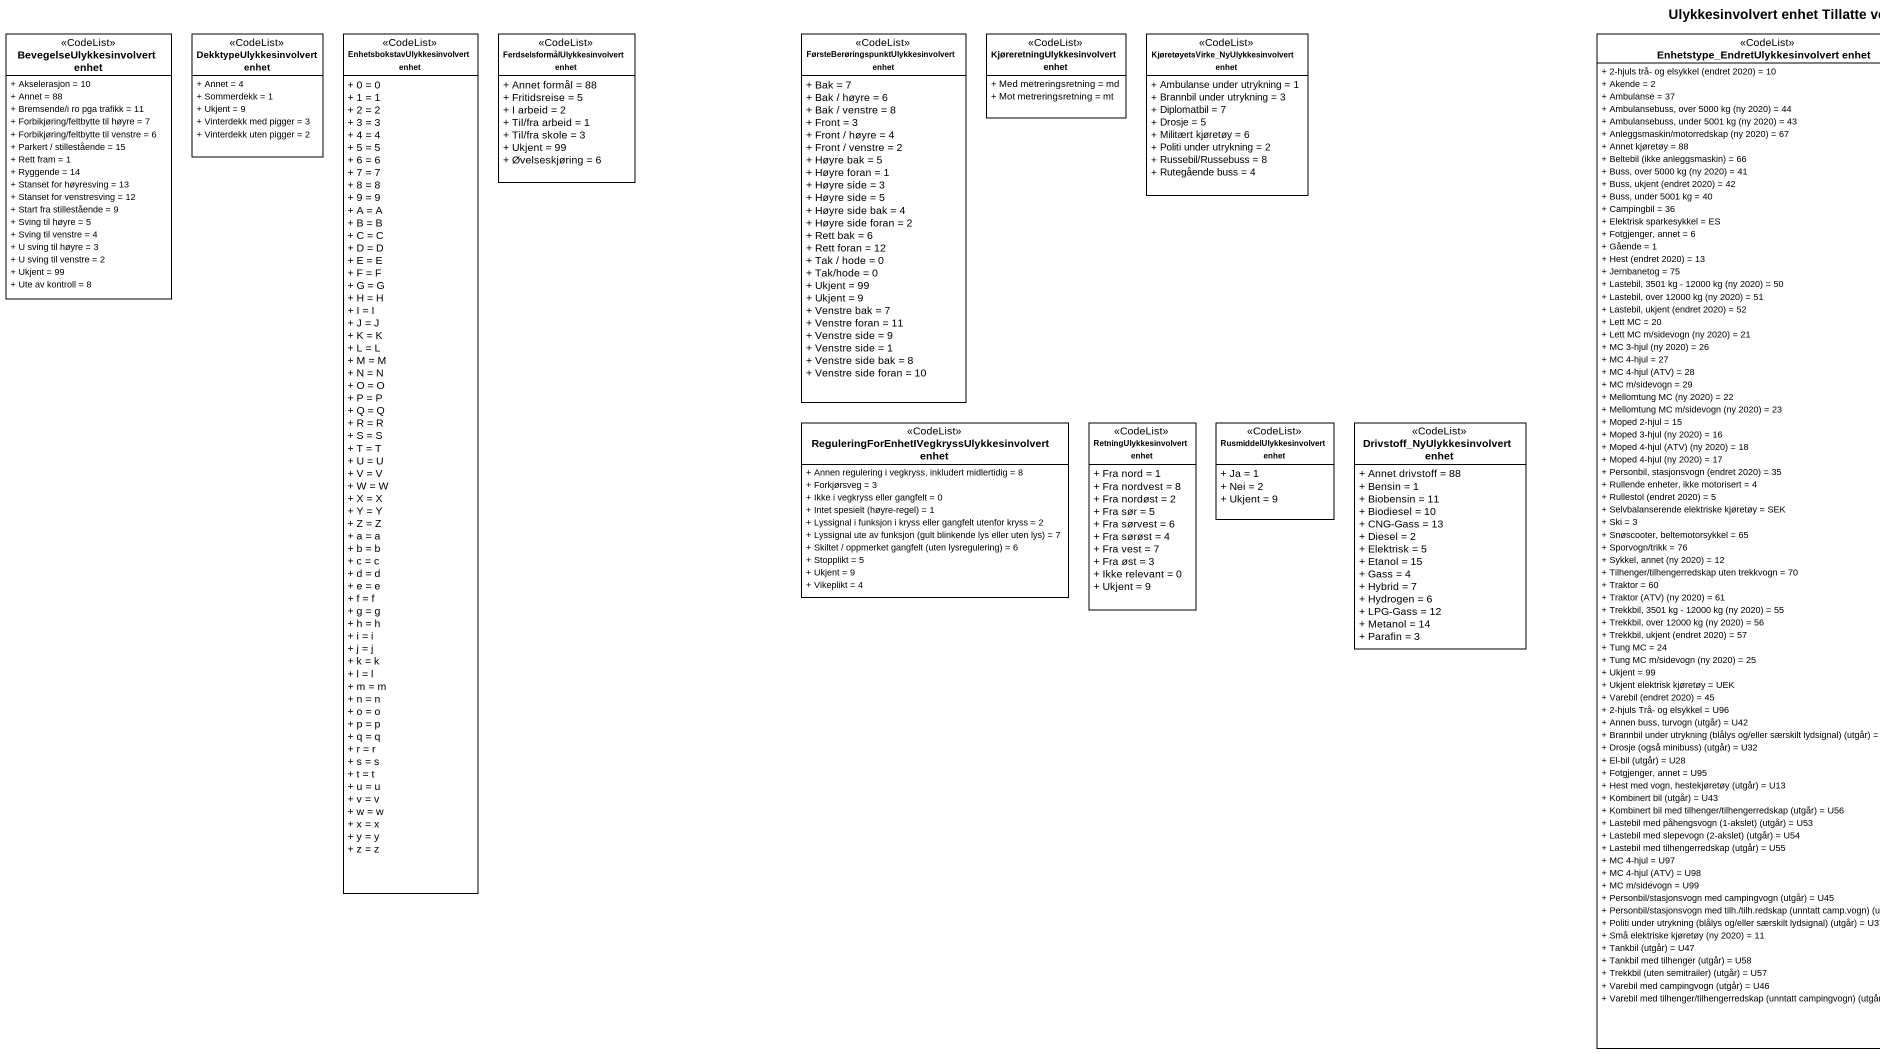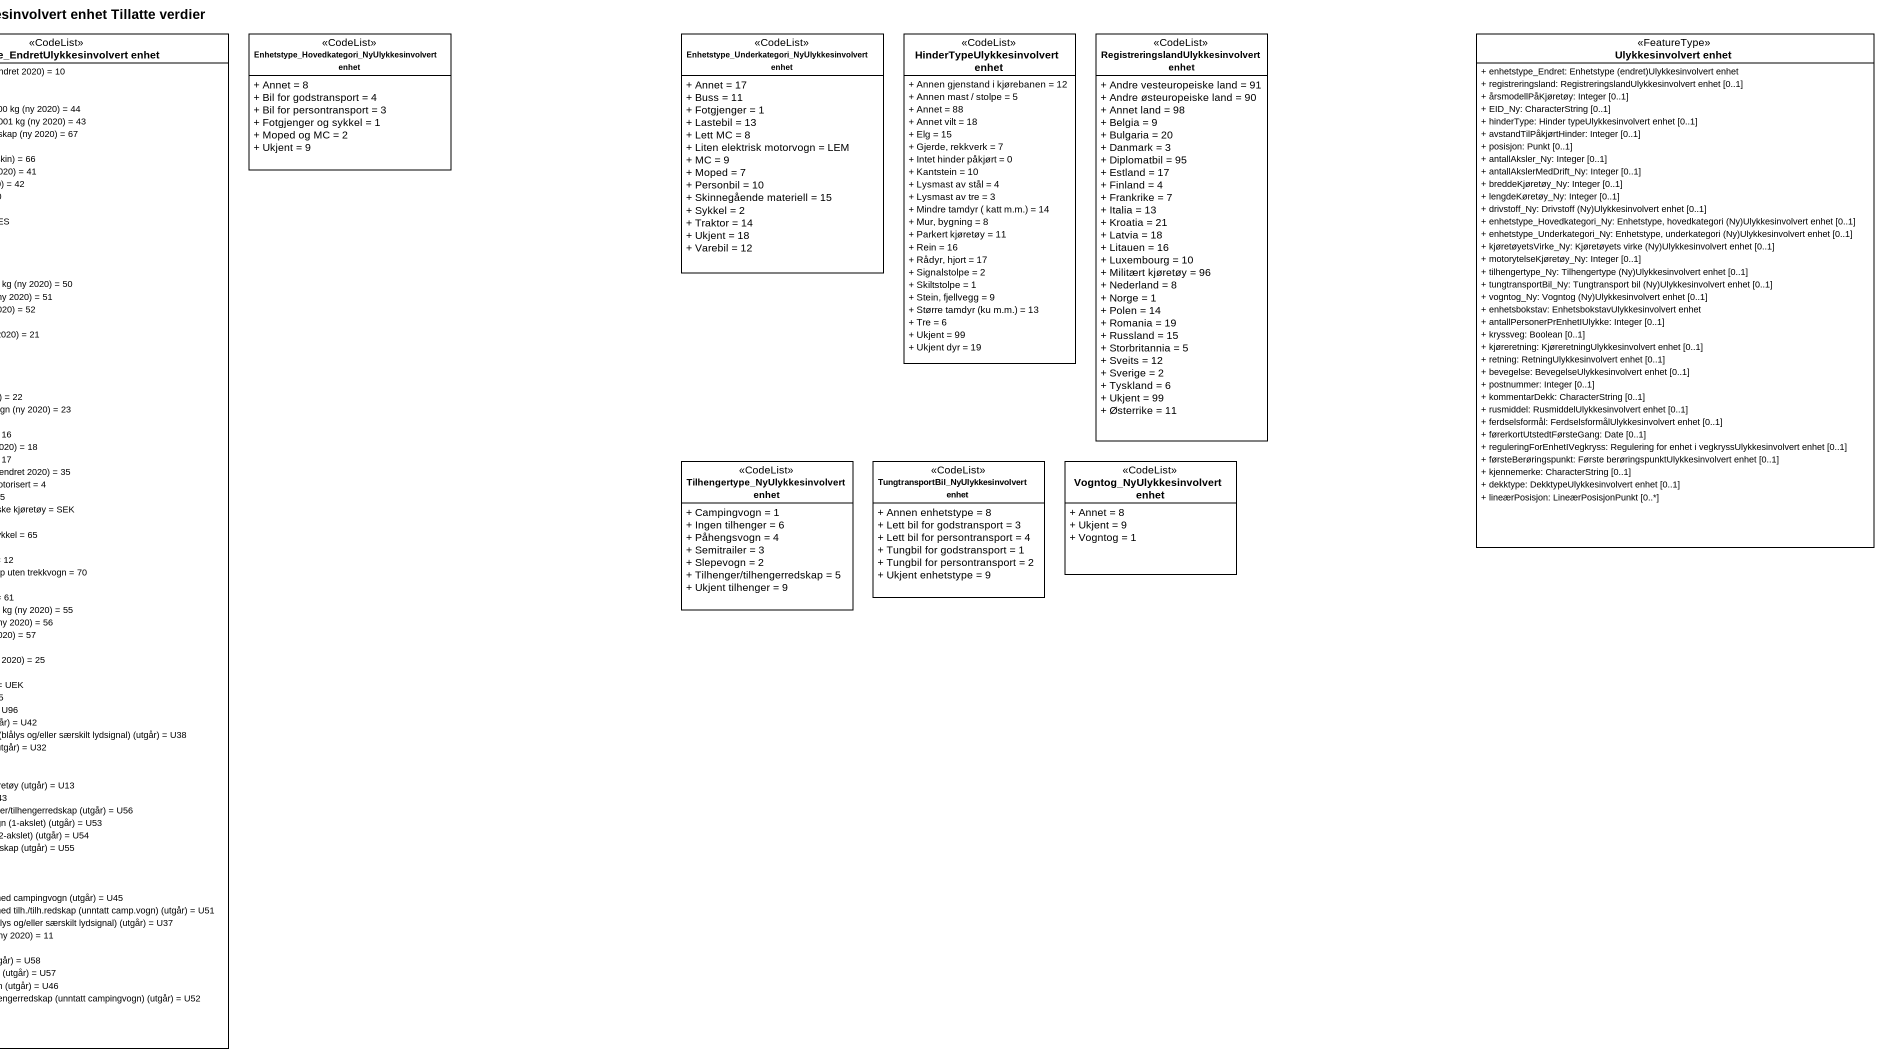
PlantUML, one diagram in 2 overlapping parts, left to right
@startuml
title Ulykkesinvolvert enhet Tillatte verdier
hide circle
hide empty members
skinparam classAttributeIconSize 0
class "BevegelseUlykkesinvolvert enhet" as BevegelseUlykkesinvolvert <<CodeList>> {
  + Akselerasjon = 10
  + Annet = 88
  + Bremsende/i ro pga trafikk = 11
  + Forbikjøring/feltbytte til høyre = 7
  + Forbikjøring/feltbytte til venstre = 6
  + Parkert / stillestående = 15
  + Rett fram = 1
  + Ryggende = 14
  + Stanset for høyresving = 13
  + Stanset for venstresving = 12
  + Start fra stillestående = 9
  + Sving til høyre = 5
  + Sving til venstre = 4
  + U sving til høyre = 3
  + U sving til venstre = 2
  + Ukjent = 99
  + Ute av kontroll = 8
}
class "DekktypeUlykkesinvolvert enhet" as DekktypeUlykkesinvolvert <<CodeList>> {
  + Annet = 4
  + Sommerdekk = 1
  + Ukjent = 9
  + Vinterdekk med pigger = 3
  + Vinterdekk uten pigger = 2
}
class "EnhetsbokstavUlykkesinvolvert enhet" as EnhetsbokstavUlykkesinvolver <<CodeList>> {
  + 0 = 0
  + 1 = 1
  + 2 = 2
  + 3 = 3
  + 4 = 4
  + 5 = 5
  + 6 = 6
  + 7 = 7
  + 8 = 8
  + 9 = 9
  + A = A
  + B = B
  + C = C
  + D = D
  + E = E
  + F = F
  + G = G
  + H = H
  + I = I
  + J = J
  + K = K
  + L = L
  + M = M
  + N = N
  + O = O
  + P = P
  + Q = Q
  + R = R
  + S = S
  + T = T
  + U = U
  + V = V
  + W = W
  + X = X
  + Y = Y
  + Z = Z
  + a = a
  + b = b
  + c = c
  + d = d
  + e = e
  + f = f
  + g = g
  + h = h
  + i = i
  + j = j
  + k = k
  + l = l
  + m = m
  + n = n
  + o = o
  + p = p
  + q = q
  + r = r
  + s = s
  + t = t
  + u = u
  + v = v
  + w = w
  + x = x
  + y = y
  + z = z
}
class "FerdselsformålUlykkesinvolvert enhet" as FerdselsformålUlykkesinvolve <<CodeList>> {
  + Annet formål = 88
  + Fritidsreise = 5
  + I arbeid = 2
  + Til/fra arbeid = 1
  + Til/fra skole = 3
  + Ukjent = 99
  + Øvelseskjøring = 6
}
class "FørsteBerøringspunktUlykkesinvolvert enhet" as FørsteBerøringspunktUlykkesi <<CodeList>> {
  + Bak = 7
  + Bak / høyre = 6
  + Bak / venstre = 8
  + Front = 3
  + Front / høyre = 4
  + Front / venstre = 2
  + Høyre bak = 5
  + Høyre foran = 1
  + Høyre side = 3
  + Høyre side = 5
  + Høyre side bak = 4
  + Høyre side foran = 2
  + Rett bak = 6
  + Rett foran = 12
  + Tak / hode = 0
  + Tak/hode = 0
  + Ukjent = 99
  + Ukjent = 9
  + Venstre bak = 7
  + Venstre foran = 11
  + Venstre side = 9
  + Venstre side = 1
  + Venstre side bak = 8
  + Venstre side foran = 10
}
class "KjøreretningUlykkesinvolvert enhet" as KjøreretningUlykkesinvolvert <<CodeList>> {
  + Med metreringsretning = md
  + Mot metreringsretning = mt
}
class "KjøretøyetsVirke_NyUlykkesinvolvert enhet" as KjøretøyetsVirke <<CodeList>> {
  + Ambulanse under utrykning = 1
  + Brannbil under utrykning = 3
  + Diplomatbil = 7
  + Drosje = 5
  + Militært kjøretøy = 6
  + Politi under utrykning = 2
  + Russebil/Russebuss = 8
  + Rutegående buss = 4
}
class "Enhetstype_EndretUlykkesinvolvert enhet" as Enhetstype <<CodeList>> {
  {field} + 2-hjuls trå- og elsykkel (endret 2020) = 10
  + Akende = 2
  + Ambulanse = 37
  {field} + Ambulansebuss, over 5000 kg (ny 2020) = 44
  {field} + Ambulansebuss, under 5001 kg (ny 2020) = 43
  {field} + Anleggsmaskin/motorredskap (ny 2020) = 67
  + Annet kjøretøy = 88
  {field} + Beltebil (ikke anleggsmaskin) = 66
  {field} + Buss, over 5000 kg (ny 2020) = 41
  {field} + Buss, ukjent (endret 2020) = 42
  + Buss, under 5001 kg = 40
  + Campingbil = 36
  + Elektrisk sparkesykkel = ES
  + Fotgjenger, annet = 6
  + Gående = 1
  {field} + Hest (endret 2020) = 13
  + Jernbanetog = 75
  {field} + Lastebil, 3501 kg - 12000 kg (ny 2020) = 50
  {field} + Lastebil, over 12000 kg (ny 2020) = 51
  {field} + Lastebil, ukjent (endret 2020) = 52
  + Lett MC = 20
  {field} + Lett MC m/sidevogn (ny 2020) = 21
  {field} + MC 3-hjul (ny 2020) = 26
  + MC 4-hjul = 27
  {field} + MC 4-hjul (ATV) = 28
  + MC m/sidevogn = 29
  {field} + Mellomtung MC (ny 2020) = 22
  {field} + Mellomtung MC m/sidevogn (ny 2020) = 23
  + Moped 2-hjul = 15
  {field} + Moped 3-hjul (ny 2020) = 16
  {field} + Moped 4-hjul (ATV) (ny 2020) = 18
  {field} + Moped 4-hjul (ny 2020) = 17
  {field} + Personbil, stasjonsvogn (endret 2020) = 35
  + Rullende enheter, ikke motorisert = 4
  {field} + Rullestol (endret 2020) = 5
  + Selvbalanserende elektriske kjøretøy = SEK
  + Ski = 3
  + Snøscooter, beltemotorsykkel = 65
  + Sporvogn/trikk = 76
  {field} + Sykkel, annet (ny 2020) = 12
  + Tilhenger/tilhengerredskap uten trekkvogn = 70
  + Traktor = 60
  {field} + Traktor (ATV) (ny 2020) = 61
  {field} + Trekkbil, 3501 kg - 12000 kg (ny 2020) = 55
  {field} + Trekkbil, over 12000 kg (ny 2020) = 56
  {field} + Trekkbil, ukjent (endret 2020) = 57
  + Tung MC = 24
  {field} + Tung MC m/sidevogn (ny 2020) = 25
  + Ukjent = 99
  + Ukjent elektrisk kjøretøy = UEK
  {field} + Varebil (endret 2020) = 45
  + 2-hjuls Trå- og elsykkel = U96
  {field} + Annen buss, turvogn (utgår) = U42
  {field} + Brannbil under utrykning (blålys og/eller særskilt lydsignal) (utgår) = U38
  {field} + Drosje (også minibuss) (utgår) = U32
  {field} + El-bil (utgår) = U28
  + Fotgjenger, annet = U95
  {field} + Hest med vogn, hestekjøretøy (utgår) = U13
  {field} + Kombinert bil (utgår) = U43
  {field} + Kombinert bil med tilhenger/tilhengerredskap (utgår) = U56
  {field} + Lastebil med påhengsvogn (1-akslet) (utgår) = U53
  {field} + Lastebil med slepevogn (2-akslet) (utgår) = U54
  {field} + Lastebil med tilhengerredskap (utgår) = U55
  + MC 4-hjul = U97
  {field} + MC 4-hjul (ATV) = U98
  + MC m/sidevogn = U99
  {field} + Personbil/stasjonsvogn med campingvogn (utgår) = U45
  {field} + Personbil/stasjonsvogn med tilh./tilh.redskap (unntatt camp.vogn) (utgår) = U51
  {field} + Politi under utrykning (blålys og/eller særskilt lydsignal) (utgår) = U37
  {field} + Små elektriske kjøretøy (ny 2020) = 11
  {field} + Tankbil (utgår) = U47
  {field} + Tankbil med tilhenger (utgår) = U58
  {field} + Trekkbil (uten semitrailer) (utgår) = U57
  {field} + Varebil med campingvogn (utgår) = U46
  {field} + Varebil med tilhenger/tilhengerredskap (unntatt campingvogn) (utgår) = U52
}
class "Enhetstype_Hovedkategori_NyUlykkesinvolvert enhet" as Enhetstype_Hovedkategori <<CodeList>> {
  + Annet = 8
  + Bil for godstransport = 4
  + Bil for persontransport = 3
  + Fotgjenger og sykkel = 1
  + Moped og MC = 2
  + Ukjent = 9
}
class "Enhetstype_Underkategori_NyUlykkesinvolvert enhet" as Enhetstype_Underkategori <<CodeList>> {
  + Annet = 17
  + Buss = 11
  + Fotgjenger = 1
  + Lastebil = 13
  + Lett MC = 8
  + Liten elektrisk motorvogn = LEM
  + MC = 9
  + Moped = 7
  + Personbil = 10
  + Skinnegående materiell = 15
  + Sykkel = 2
  + Traktor = 14
  + Ukjent = 18
  + Varebil = 12
}
class "HinderTypeUlykkesinvolvert enhet" as HinderTypeUlykkesinvolvert <<CodeList>> {
  + Annen gjenstand i kjørebanen = 12
  + Annen mast / stolpe = 5
  + Annet = 88
  + Annet vilt = 18
  + Elg = 15
  + Gjerde, rekkverk = 7
  + Intet hinder påkjørt = 0
  + Kantstein = 10
  + Lysmast av stål = 4
  + Lysmast av tre = 3
  {field} + Mindre tamdyr ( katt m.m.) = 14
  + Mur, bygning = 8
  + Parkert kjøretøy = 11
  + Rein = 16
  + Rådyr, hjort = 17
  + Signalstolpe = 2
  + Skiltstolpe = 1
  + Stein, fjellvegg = 9
  {field} + Større tamdyr (ku m.m.) = 13
  + Tre = 6
  + Ukjent = 99
  + Ukjent dyr = 19
}
class "RegistreringslandUlykkesinvolvert enhet" as RegistreringslandUlykkesinvo <<CodeList>> {
  + Andre vesteuropeiske land = 91
  + Andre østeuropeiske land = 90
  + Annet land = 98
  + Belgia = 9
  + Bulgaria = 20
  + Danmark = 3
  + Diplomatbil = 95
  + Estland = 17
  + Finland = 4
  + Frankrike = 7
  + Italia = 13
  + Kroatia = 21
  + Latvia = 18
  + Litauen = 16
  + Luxembourg = 10
  + Militært kjøretøy = 96
  + Nederland = 8
  + Norge = 1
  + Polen = 14
  + Romania = 19
  + Russland = 15
  + Storbritannia = 5
  + Sveits = 12
  + Sverige = 2
  + Tyskland = 6
  + Ukjent = 99
  + Østerrike = 11
}
class "Ulykkesinvolvert enhet" as Ulykkesinvolvert_enhet <<FeatureType>> {
  {field} + enhetstype_Endret: Enhetstype (endret)Ulykkesinvolvert enhet
  + registreringsland: RegistreringslandUlykkesinvolvert enhet [0..1]
  + årsmodellPåKjøretøy: Integer [0..1]
  + EID_Ny: CharacterString [0..1]
  + hinderType: Hinder typeUlykkesinvolvert enhet [0..1]
  + avstandTilPåkjørtHinder: Integer [0..1]
  + posisjon: Punkt [0..1]
  + antallAksler_Ny: Integer [0..1]
  + antallAkslerMedDrift_Ny: Integer [0..1]
  + breddeKjøretøy_Ny: Integer [0..1]
  + lengdeKøretøy_Ny: Integer [0..1]
  {field} + drivstoff_Ny: Drivstoff (Ny)Ulykkesinvolvert enhet [0..1]
  {field} + enhetstype_Hovedkategori_Ny: Enhetstype, hovedkategori (Ny)Ulykkesinvolvert enhet [0..1]
  {field} + enhetstype_Underkategori_Ny: Enhetstype, underkategori (Ny)Ulykkesinvolvert enhet [0..1]
  {field} + kjøretøyetsVirke_Ny: Kjøretøyets virke (Ny)Ulykkesinvolvert enhet [0..1]
  + motorytelseKjøretøy_Ny: Integer [0..1]
  {field} + tilhengertype_Ny: Tilhengertype (Ny)Ulykkesinvolvert enhet [0..1]
  {field} + tungtransportBil_Ny: Tungtransport bil (Ny)Ulykkesinvolvert enhet [0..1]
  {field} + vogntog_Ny: Vogntog (Ny)Ulykkesinvolvert enhet [0..1]
  + enhetsbokstav: EnhetsbokstavUlykkesinvolvert enhet
  + antallPersonerPrEnhetIUlykke: Integer [0..1]
  + kryssveg: Boolean [0..1]
  + kjøreretning: KjøreretningUlykkesinvolvert enhet [0..1]
  + retning: RetningUlykkesinvolvert enhet [0..1]
  + bevegelse: BevegelseUlykkesinvolvert enhet [0..1]
  + postnummer: Integer [0..1]
  + kommentarDekk: CharacterString [0..1]
  + rusmiddel: RusmiddelUlykkesinvolvert enhet [0..1]
  + ferdselsformål: FerdselsformålUlykkesinvolvert enhet [0..1]
  + førerkortUtstedtFørsteGang: Date [0..1]
  + reguleringForEnhetIVegkryss: Regulering for enhet i vegkryssUlykkesinvolvert enhet [0..1]
  + førsteBerøringspunkt: Første berøringspunktUlykkesinvolvert enhet [0..1]
  + kjennemerke: CharacterString [0..1]
  + dekktype: DekktypeUlykkesinvolvert enhet [0..1]
  + lineærPosisjon: LineærPosisjonPunkt [0..*]
}
class "ReguleringForEnhetIVegkryssUlykkesinvolvert enhet" as ReguleringForEnhetIVegkryssU <<CodeList>> {
  + Annen regulering i vegkryss, inkludert midlertidig = 8
  + Forkjørsveg = 3
  + Ikke i vegkryss eller gangfelt = 0
  {field} + Intet spesielt (høyre-regel) = 1
  + Lyssignal i funksjon i kryss eller gangfelt utenfor kryss = 2
  {field} + Lyssignal ute av funksjon (gult blinkende lys eller uten lys) = 7
  {field} + Skiltet / oppmerket gangfelt (uten lysregulering) = 6
  + Stopplikt = 5
  + Ukjent = 9
  + Vikeplikt = 4
}
class "RetningUlykkesinvolvert enhet" as RetningUlykkesinvolvert <<CodeList>> {
  + Fra nord = 1
  + Fra nordvest = 8
  + Fra nordøst = 2
  + Fra sør = 5
  + Fra sørvest = 6
  + Fra sørøst = 4
  + Fra vest = 7
  + Fra øst = 3
  + Ikke relevant = 0
  + Ukjent = 9
}
class "RusmiddelUlykkesinvolvert enhet" as RusmiddelUlykkesinvolvert <<CodeList>> {
  + Ja = 1
  + Nei = 2
  + Ukjent = 9
}
class "Drivstoff_NyUlykkesinvolvert enhet" as Drivstoff <<CodeList>> {
  + Annet drivstoff = 88
  + Bensin = 1
  + Biobensin = 11
  + Biodiesel = 10
  + CNG-Gass = 13
  + Diesel = 2
  + Elektrisk = 5
  + Etanol = 15
  + Gass = 4
  + Hybrid = 7
  + Hydrogen = 6
  + LPG-Gass = 12
  + Metanol = 14
  + Parafin = 3
}
class "Tilhengertype_NyUlykkesinvolvert enhet" as Tilhengertype <<CodeList>> {
  + Campingvogn = 1
  + Ingen tilhenger = 6
  + Påhengsvogn = 4
  + Semitrailer = 3
  + Slepevogn = 2
  + Tilhenger/tilhengerredskap = 5
  + Ukjent tilhenger = 9
}
class "TungtransportBil_NyUlykkesinvolvert enhet" as TungtransportBil <<CodeList>> {
  + Annen enhetstype = 8
  + Lett bil for godstransport = 3
  + Lett bil for persontransport = 4
  + Tungbil for godstransport = 1
  + Tungbil for persontransport = 2
  + Ukjent enhetstype = 9
}
class "Vogntog_NyUlykkesinvolvert enhet" as Vogntog_NyUlykkesinvolvert <<CodeList>> {
  + Annet = 8
  + Ukjent = 9
  + Vogntog = 1
}
@enduml
